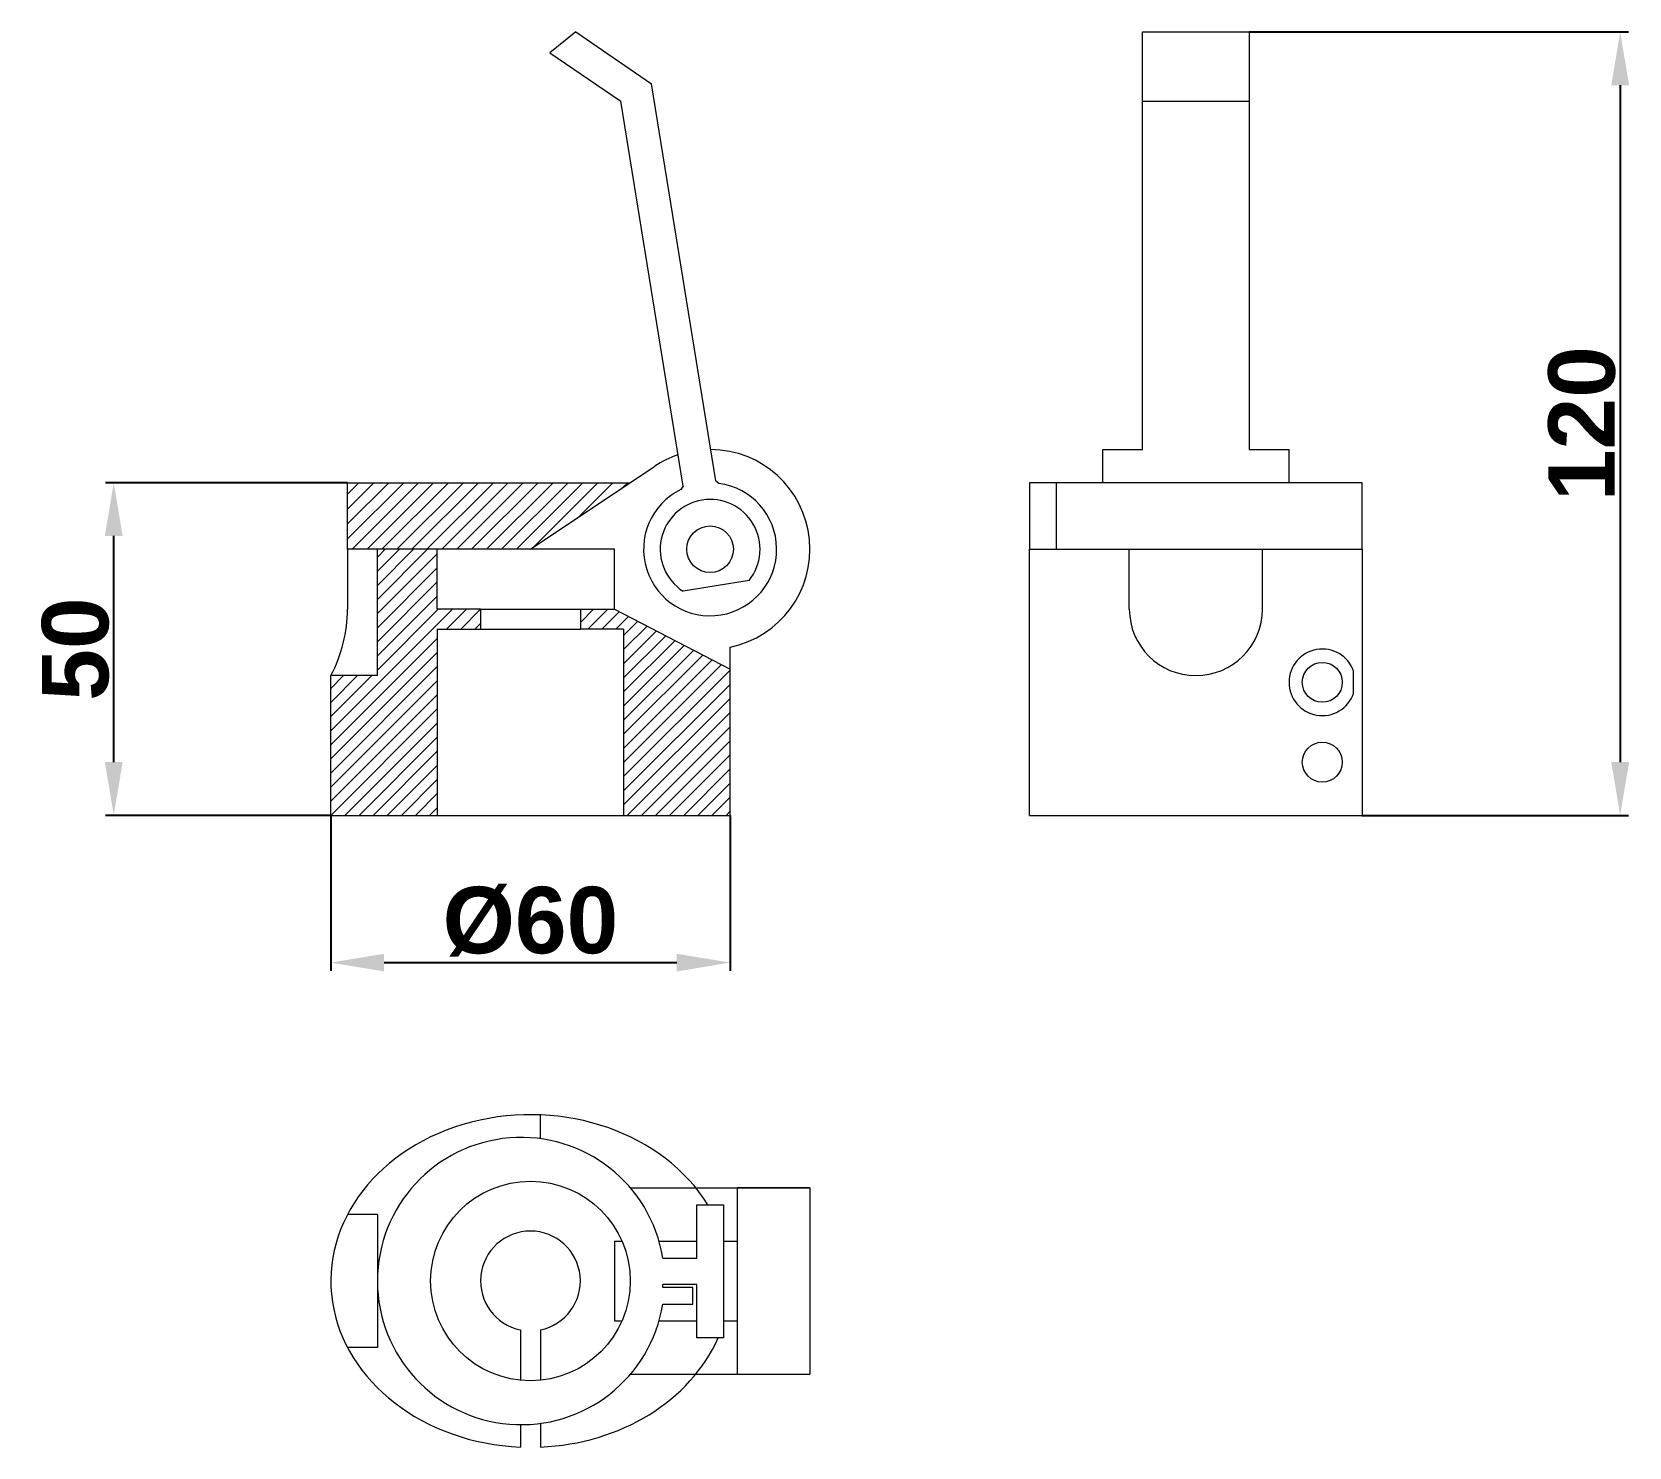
# Model space of a CAD drawing. Header units: millimetres. Extents: x 61 to 301, y 60 to 272.
import ezdxf

# ---------------------------------------------------------------- set-up
doc = ezdxf.new("R2010")
doc.units = ezdxf.units.MM
doc.layers.add('01_Contornos', color=7, linetype='Continuous', lineweight=20)
doc.layers.add('04_Cotas', color=3, linetype='Continuous', lineweight=18)
doc.styles.add('EstiloCota', font='arialbd.ttf', dxfattribs={"height": 10})
doc.dimstyles.new('CotasUNE', dxfattribs={"dimtxt": 10, "dimasz": 8, "dimexe": 1.25, "dimexo": 0, "dimtad": 1, "dimtxsty": 'EstiloCota', "dimcen": 2.5, "dimclrd": 256, "dimclrt": 256, "dimadec": 0, "dimazin": 0, "dimtfac": 1, "dimtmove": 0, "dimatfit": 3, "dimfxl": 1, "dimarcsym": 0})

# ---------------------------------------------------------------- blocks, each defined once
blk = doc.blocks.new('*D7')
at = {"layer": '04_Cotas', "color": 0, "lineweight": -2, "transparency": 16777216}
for p, q in [((108.7, 204.7), (72.32, 204.7)), ((106.19, 154.7), (72.32, 154.7))]:
    blk.add_line(p, q, dxfattribs=at)
at = {"layer": '04_Cotas', "lineweight": -2, "transparency": 16777216}
blk.add_line((73.57, 162.7), (73.57, 196.7), dxfattribs=at)
at = {"layer": '04_Cotas', "transparency": 16777216}
for points in [[(72.23, 196.7), (74.9, 196.7), (73.57, 204.7)], [(72.23, 162.7), (74.9, 162.7), (73.57, 154.7)]]:
    blk.add_solid(points, dxfattribs=at)
at = {"layer": 'Defpoints', "color": 0}
for p in [(73.57, 204.7), (108.7, 204.7), (106.19, 154.7)]:
    blk.add_point(p, dxfattribs=at)
at = {"layer": '04_Cotas', "transparency": 16777216, "insert": (67.84, 179.7), "char_height": 10, "attachment_point": 5, "rotation": 90, "style": 'EstiloCota'}
blk.add_mtext('50', dxfattribs=at)
blk = doc.blocks.new('*D11')
at = {"layer": '04_Cotas', "color": 0, "lineweight": -2, "transparency": 16777216}
for p, q in [((106.19, 154.7), (106.19, 131.31)), ((166.19, 154.7), (166.19, 131.31))]:
    blk.add_line(p, q, dxfattribs=at)
at = {"layer": '04_Cotas', "lineweight": -2, "transparency": 16777216}
blk.add_line((114.19, 132.56), (158.19, 132.56), dxfattribs=at)
at = {"layer": '04_Cotas', "transparency": 16777216}
for points in [[(114.19, 133.89), (114.19, 131.23), (106.19, 132.56)], [(158.19, 133.89), (158.19, 131.23), (166.19, 132.56)]]:
    blk.add_solid(points, dxfattribs=at)
at = {"layer": 'Defpoints', "color": 0}
for p in [(106.19, 154.7), (166.19, 154.7), (166.19, 132.56)]:
    blk.add_point(p, dxfattribs=at)
at = {"layer": '04_Cotas', "transparency": 16777216, "insert": (136.19, 138.7), "char_height": 10, "attachment_point": 5, "style": 'EstiloCota'}
blk.add_mtext('%%C60', dxfattribs=at)
blk = doc.blocks.new('*D12')
at = {"layer": '04_Cotas', "color": 0, "lineweight": -2, "transparency": 16777216}
for p, q in [((244.19, 272.47), (301.21, 272.47)), ((261.16, 154.7), (301.21, 154.7))]:
    blk.add_line(p, q, dxfattribs=at)
at = {"layer": '04_Cotas', "lineweight": -2, "transparency": 16777216}
blk.add_line((299.96, 264.47), (299.96, 162.7), dxfattribs=at)
at = {"layer": '04_Cotas', "transparency": 16777216}
for points in [[(298.63, 264.47), (301.3, 264.47), (299.96, 272.47)], [(298.63, 162.7), (301.3, 162.7), (299.96, 154.7)]]:
    blk.add_solid(points, dxfattribs=at)
at = {"layer": 'Defpoints', "color": 0}
for p in [(244.19, 272.47), (261.16, 154.7), (299.96, 154.7)]:
    blk.add_point(p, dxfattribs=at)
at = {"layer": '04_Cotas', "transparency": 16777216, "insert": (294.23, 213.59), "char_height": 10, "attachment_point": 5, "rotation": 90, "style": 'EstiloCota'}
blk.add_mtext('120', dxfattribs=at)

msp = doc.modelspace()

# ---------------------------------------------------------------- hatches: boundary and pattern name
at = {"layer": '01_Contornos'}
h = msp.add_hatch(dxfattribs=at)
h.set_pattern_fill('LINE', color=256, scale=0.5, angle=45)
h.paths.add_polyline_path([(108.699, 204.701), (108.699, 194.701), (136.194, 194.701), (151.161, 204.701)])
h = msp.add_hatch(dxfattribs=at)
h.set_pattern_fill('_USER', color=256, scale=1.5, angle=45, pattern_type=0)
h.set_pattern_definition([(45, (-93.8058, -45.2987), (-1.06066, 1.06066), [])])
h.paths.add_polyline_path([(150.194, 154.701), (166.194, 154.701), (166.194, 176.701), (148.843, 185.701), (143.694, 185.701), (143.694, 182.701), (150.194, 182.701)])
h.paths.add_polyline_path([(113.194, 175.701), (106.194, 175.701), (106.194, 154.701), (122.194, 154.701), (122.194, 182.701), (128.694, 182.701), (128.694, 185.701), (122.194, 185.701), (122.194, 194.701), (113.194, 194.701)])

# ---------------------------------------------------------------- linework, layer by layer
for p, q in [((143, 272.473), (139.125, 269.313)), ((143, 272.473), (154.39, 264.694)), ((228.194, 209.701), (228.194, 272.473)), ((228.194, 272.473), (244.194, 272.473)), ((244.194, 272.473), (244.194, 209.701)), ((139.125, 269.313), (149.753, 262.055)), ((164.063, 204.972), (154.39, 264.694)), ((159.128, 204.173), (149.753, 262.055)), ((228.194, 262.055), (244.194, 262.055)), ((222.194, 204.701), (222.194, 209.701)), ((222.194, 209.701), (228.194, 209.701)), ((244.194, 209.701), (250.194, 209.701)), ((250.194, 204.701), (250.194, 209.701)), ((136.194, 194.701), (154.861, 207.174)), ((108.699, 194.701), (108.699, 204.701)), ((108.699, 204.701), (151.161, 204.701)), ((159.128, 204.173), (158.808, 203.688)), ((164.063, 204.972), (164.52, 204.613)), ((261.163, 204.701), (211.194, 204.701)), ((211.194, 204.701), (211.194, 194.701)), ((215.194, 204.701), (215.194, 194.701)), ((261.163, 194.701), (261.163, 204.701)), ((136.194, 194.701), (108.699, 194.701)), ((108.699, 194.701), (108.699, 185.701)), ((148.843, 194.701), (108.699, 194.701)), ((113.194, 175.701), (113.194, 194.701)), ((122.194, 185.701), (122.194, 194.701)), ((148.843, 185.701), (148.843, 194.701)), ((211.194, 154.701), (211.194, 194.701)), ((211.194, 194.701), (261.163, 194.701)), ((211.194, 154.701), (211.194, 194.701)), ((211.194, 194.701), (261.163, 194.701)), ((226.194, 185.701), (226.194, 194.701)), ((246.194, 185.701), (246.194, 194.701)), ((261.163, 194.701), (261.163, 154.701)), ((169.038, 190), (159.133, 188.396)), ((128.694, 185.701), (122.194, 185.701)), ((128.694, 185.701), (128.694, 182.701)), ((128.694, 185.701), (143.694, 185.701)), ((143.694, 185.701), (148.843, 185.701)), ((143.694, 185.701), (143.694, 182.701)), ((148.843, 185.701), (166.194, 176.701)), ((122.194, 182.701), (128.694, 182.701)), ((122.194, 182.701), (122.194, 154.701)), ((128.694, 182.701), (143.694, 182.701)), ((150.194, 182.701), (143.694, 182.701)), ((150.194, 182.701), (150.194, 154.701)), ((166.194, 154.701), (166.194, 180.004)), ((106.194, 154.701), (106.194, 175.701)), ((113.194, 175.701), (106.194, 175.701)), ((259.908, 173.033), (259.908, 176.37)), ((106.194, 154.701), (166.194, 154.701)), ((211.194, 154.701), (261.163, 154.701)), ((137.694, 106.082), (137.694, 109.67)), ((151.208, 98.701), (178.194, 98.701)), ((178.194, 98.701), (167.246, 98.701)), ((167.246, 98.701), (167.246, 70.701)), ((178.194, 98.701), (178.194, 90.701)), ((161.194, 88.149), (161.194, 96.149)), ((161.194, 96.149), (165.194, 96.149)), ((165.194, 96.149), (165.194, 76.149)), ((113.194, 94.701), (108.699, 94.701)), ((113.194, 94.701), (113.194, 74.701)), ((148.843, 90.701), (149.942, 90.701)), ((148.843, 90.701), (148.843, 78.701)), ((155.476, 90.701), (161.194, 90.701)), ((165.194, 90.701), (167.246, 90.701)), ((178.194, 90.701), (178.194, 78.701)), ((156.094, 88.149), (161.194, 88.149)), ((161.194, 84.149), (156.094, 84.149)), ((156.094, 83.729), (156.094, 84.149)), ((161.194, 76.149), (161.194, 84.149)), ((160.58, 83.729), (156.094, 83.729)), ((160.58, 81.229), (160.58, 83.729)), ((156.094, 81.229), (160.58, 81.229)), ((134.694, 77.353), (134.694, 69.777)), ((137.694, 77.353), (137.694, 69.777)), ((148.843, 78.701), (149.942, 78.701)), ((155.484, 78.701), (161.194, 78.701)), ((165.194, 78.701), (167.246, 78.701)), ((178.194, 78.701), (178.194, 70.701)), ((113.194, 74.701), (108.699, 74.701)), ((165.194, 76.149), (161.194, 76.149)), ((151.229, 70.701), (178.194, 70.701)), ((134.694, 63.099), (134.694, 59.733)), ((137.694, 63.296), (137.694, 59.733))]:
    msp.add_line(p, q, dxfattribs=at)
for centre, radius in [((163.194, 194.701), 3.5), ((255.194, 174.701), 3), ((255.194, 162.701), 3), ((136.194, 84.701), 15)]:
    msp.add_circle(centre, radius, dxfattribs=at)
for centre, radius, start, end in [((163.194, 194.701), 15, 108.79423, 123.74899), ((163.194, 194.701), 15, 281.53696, 89.6061), ((163.194, 194.701), 10, 116.01653, 82.3838), ((163.194, 194.701), 7.5, 321.18539, 237.21494), ((236.194, 185.701), 10, 180, 0), ((255.194, 174.701), 5, 19.49263, 340.50737), ((134.783, 84.689), 21.59, 9.2219, 350.7781), ((136.194, 84.701), 7.5, 281.53696, 258.46304)]:
    msp.add_arc(centre, radius, start, end, dxfattribs=at)
for centre, start_param, end_param in [((78.699, 185.701), 2.7300758, 3.1415927), ((136.194, 84.701), 3.617228, 7.8039608), ((136.194, 84.701), 1.6208172, 2.7924454)]:
    msp.add_ellipse(centre, major_axis=(-30, 0), ratio=0.8333333, start_param=start_param, end_param=end_param, dxfattribs=at)

# ---------------------------------------------------------------- dimensions: what is measured, and where the dimension line sits
at = {"layer": '04_Cotas'}
dim = msp.add_linear_dim(base=(299.964, 154.701), p1=(244.194, 272.473), p2=(261.163, 154.701), angle=90, text='120', dimstyle='CotasUNE', dxfattribs=at)
dim.commit()
dim.dimension.update_dxf_attribs({"geometry": '*D12', "text_midpoint": (294.233, 213.587)})
dim = msp.add_linear_dim(base=(73.566, 204.701), p1=(106.194, 154.701), p2=(108.699, 204.701), angle=90, dimstyle='CotasUNE', dxfattribs=at)
dim.commit()
dim.dimension.update_dxf_attribs({"geometry": '*D7', "text_midpoint": (67.835, 179.701)})
dim = msp.add_linear_dim(base=(166.194, 132.561), p1=(106.194, 154.701), p2=(166.194, 154.701), text='%%C60', dimstyle='CotasUNE', dxfattribs=at)
dim.commit()
dim.dimension.update_dxf_attribs({"geometry": '*D11', "text_midpoint": (136.194, 138.704)})

doc.saveas('drawing.dxf')
